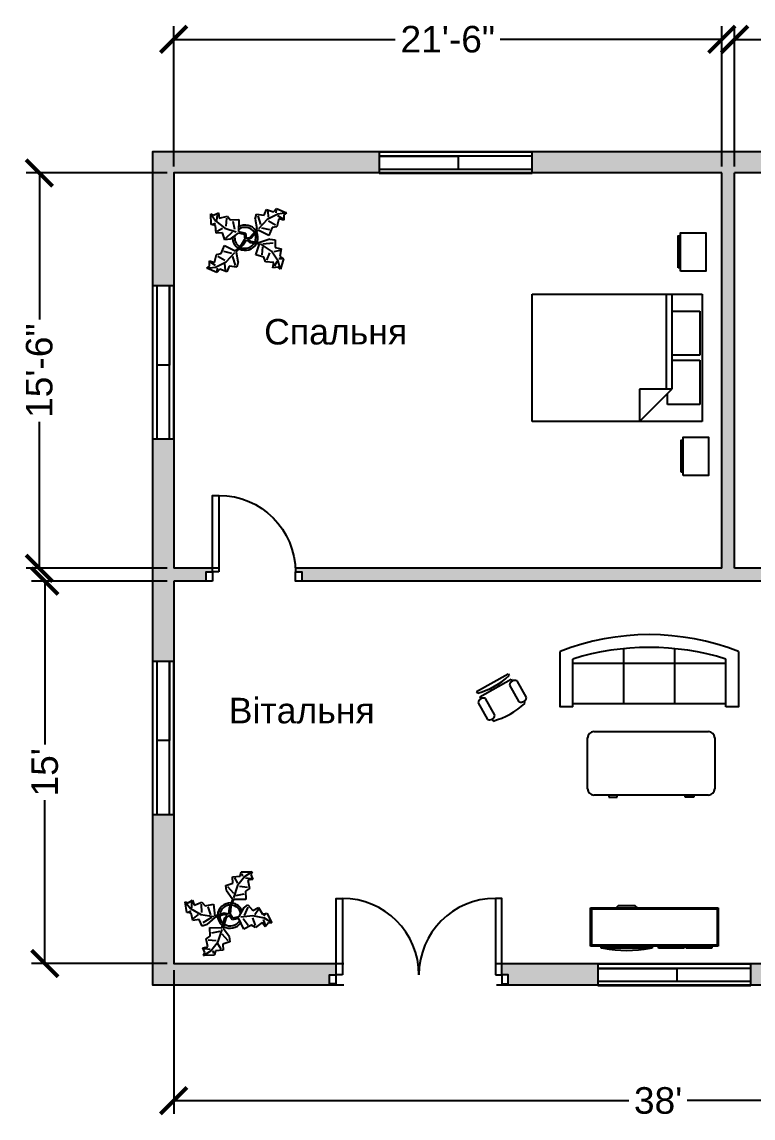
# Model space of a CAD drawing. Header units: inches. Extents: x 2535 to 5004, y 1316 to 3229.
# Drawn here: x 2535 to 2879, y 1317 to 1833 of the extents above; entities that cross this region are included whole.
import ezdxf

# ---------------------------------------------------------------- set-up
doc = ezdxf.new("R2010")
doc.units = ezdxf.units.IN
for name, color, linetype in [('Blocks', 130, 'Continuous'), ('Dimension', 82, 'Continuous'), ('Door', 240, 'Continuous'), ('Hatches', 50, 'Continuous'), ('Text', 40, 'Continuous'), ('Window', 210, 'Continuous')]:
    doc.layers.add(name, color=color, linetype=linetype)
doc.styles.get("Standard").update_dxf_attribs({"font": 'arial.ttf'})
doc.dimstyles.new('Dimension', dxfattribs={"dimscale": 5, "dimtxt": 2.5, "dimasz": 2.5, "dimexe": 1.25, "dimexo": 0.625, "dimtad": 0, "dimlunit": 4, "dimtxsty": 'Standard', "dimblk": 'ARCHTICK', "dimcen": 2.5, "dimadec": 0, "dimazin": 0, "dimtfac": 1, "dimtmove": 0, "dimatfit": 3, "dimfxl": 1, "dimarcsym": 0})

# ---------------------------------------------------------------- blocks, each defined once
blk = doc.blocks.new('Door1')
at = {"layer": 'Door'}
for points in [[(-6.06, 4.28), (-3.06, 4.28), (-3.06, 40.28), (-6.06, 40.28)], [(-45.06, -0.03), (-42.06, -0.03), (-42.06, 4.28), (-45.06, 4.28)], [(-3, 0), (0, 0), (0, 4.31), (-3, 4.31)]]:
    blk.add_lwpolyline(points, close=True, dxfattribs=at)
blk.add_arc((-6.06, 4.28), 36, 90, 180, dxfattribs=at)
blk = doc.blocks.new('Door2')
at = {"layer": 'Door'}
for points in [[(-78.06, 4.28), (-81.06, 4.28), (-81.06, 40.28), (-78.06, 40.28)], [(-78.06, 4.28), (-81.06, 4.28), (-81.06, 40.28), (-78.06, 40.28)], [(-78.06, 4.28), (-81.06, 4.28), (-81.06, 40.28), (-78.06, 40.28)], [(-78.06, 4.28), (-81.06, 4.28), (-81.06, 40.28), (-78.06, 40.28)], [(-6.06, 4.28), (-3.06, 4.28), (-3.06, 40.28), (-6.06, 40.28)], [(-6.06, 4.28), (-3.06, 4.28), (-3.06, 40.28), (-6.06, 40.28)], [(-6.06, 4.28), (-3.06, 4.28), (-3.06, 40.28), (-6.06, 40.28)], [(-6.06, 4.28), (-3.06, 4.28), (-3.06, 40.28), (-6.06, 40.28)], [(-81.12, 0), (-84.12, 0), (-84.12, 4.31), (-81.12, 4.31)], [(-81.12, 0), (-84.12, 0), (-84.12, 4.31), (-81.12, 4.31)], [(-81.12, 0), (-84.12, 0), (-84.12, 4.31), (-81.12, 4.31)], [(-81.12, 0), (-84.12, 0), (-84.12, 4.31), (-81.12, 4.31)], [(-3, 0), (0, 0), (0, 4.31), (-3, 4.31)], [(-3, 0), (0, 0), (0, 4.31), (-3, 4.31)], [(-3, 0), (0, 0), (0, 4.31), (-3, 4.31)], [(-3, 0), (0, 0), (0, 4.31), (-3, 4.31)]]:
    blk.add_lwpolyline(points, close=True, dxfattribs=at)
for centre, start, end in [((-78.06, 4.28), 0, 90), ((-78.06, 4.28), 0, 90), ((-78.06, 4.28), 0, 90), ((-78.06, 4.28), 0, 90), ((-6.06, 4.28), 90, 180), ((-6.06, 4.28), 90, 180), ((-6.06, 4.28), 90, 180), ((-6.06, 4.28), 90, 180)]:
    blk.add_arc(centre, 36, start, end, dxfattribs=at)
blk = doc.blocks.new('Window2')
at = {"layer": 'Window'}
for p, q in [((0, 10), (-72, 10)), ((-72, 10), (-72, 0)), ((0, 8), (-72, 8)), ((-72, 8), (-34.77, 8)), ((-34.77, 8), (-34.77, 2)), ((0, 0), (0, 10)), ((-72, 2), (0, 2)), ((-72, 0), (0, 0))]:
    blk.add_line(p, q, dxfattribs=at)
blk = doc.blocks.new('Bed - Queen')
at = {"linetype": 'Continuous'}
for p, q in [((0, -80.00003), (0, 0)), ((0, 0), (59.99999, 0)), ((59.99999, 0), (59.99999, -80.00003)), ((7.99999, -1.2), (28.79998, -1.2)), ((7.99999, -14.4), (7.99999, -1.2)), ((28.79998, -1.2), (28.79998, -14.4)), ((31.19999, -1.2), (51.99999, -1.2)), ((31.19999, -14.4), (31.19999, -1.2)), ((51.99999, -1.2), (51.99999, -16.4)), ((0, -14.4), (44.8, -14.4)), ((59.99999, -29.6), (44.8, -14.4)), ((44.8, -14.4), (44.8, -29.6)), ((44.8, -16.8), (0, -16.8)), ((51.99999, -16.4), (46.79936, -16.4)), ((44.8, -29.6), (59.99999, -29.6)), ((59.99999, -80.00003), (0, -80.00003))]:
    blk.add_line(p, q, dxfattribs=at)
blk = doc.blocks.new('Chair - Desk')
at = {"linetype": 'Continuous'}
for p, q in [((-8.5, 0), (-8.5, -1)), ((-8.5, 0), (8.5, 0)), ((8.5, 0), (8.5, -1)), ((-10.5, -5), (-10.5, -14)), ((-8.5, -3), (-8.5, -4)), ((-8.5, -3), (8.5, -3)), ((-6.5, -14), (-6.5, -5)), ((-2, -3), (-2, -1.9355)), ((2, -1.9576), (2, -3)), ((6.5, -5), (6.5, -14)), ((8.5, -3), (8.5, -4)), ((10.5, -14), (10.5, -5)), ((-8.5, -15), (-8.5, -16)), ((8.5, -15), (8.5, -16))]:
    blk.add_line(p, q, dxfattribs=at)
for centre, radius, start, end in [((-8.5, -6.5), 2.5, 36.8699, 143.1301), ((0, 34.625), 36.625, 256.5803, 283.4197), ((8.5, -6.5), 2.5, 36.8699, 143.1301), ((-8.5, -12.5), 2.5, 216.8699, 323.1301), ((8.5, -12.5), 2.5, 216.8699, 323.1301), ((0, 19.625), 36.625, 256.5803, 283.4197)]:
    blk.add_arc(centre, radius, start, end, dxfattribs=at)
blk = doc.blocks.new('Plant - Rubber or Philodendron')
at = {"linetype": 'Continuous'}
for p, q in [((-16.2005, 11.4774), (-13.9899, 8.1064)), ((-16.2005, 11.4774), (-14.8639, 10.7964)), ((-16.0159, 6.3329), (-16.2005, 11.4774)), ((-14.8639, 10.7964), (-12.6195, 11.8975)), ((-13.3174, 8.325), (-13.0735, 11.0065)), ((-12.6195, 11.8975), (-12.1909, 9.4345)), ((4.6914, 8.8812), (5.3859, 11.2828)), ((5.3859, 11.2828), (8.8871, 10.7908)), ((5.9878, 10.4842), (7.1971, 6.3869)), ((8.8871, 10.7908), (9.9809, 13.4933)), ((9.9809, 13.4933), (13.3837, 12.301)), ((15.3859, 11.3055), (10.3916, 8.7942)), ((10.5828, 12.6946), (10.8893, 9.7953)), ((13.3837, 12.301), (14.68, 13.9039)), ((14.5816, 13.2037), (14.3848, 11.8033)), ((14.68, 13.9039), (19.3848, 11.8146)), ((15.2875, 10.6053), (17.5907, 9.2105)), ((19.3848, 11.8146), (15.3859, 11.3055)), ((19.3848, 11.8146), (18.1868, 10.9119)), ((18.1868, 10.9119), (18.1925, 8.4119)), ((-14.0069, 5.8704), (-16.0159, 6.3329)), ((-15.3434, 6.5514), (-13.9984, 6.9884)), ((-13.5868, 2.2894), (-14.0069, 5.8704)), ((-13.9899, 8.1064), (-9.5434, 4.7185)), ((-12.1909, 9.4345), (-8.3829, 10.3)), ((-8.8369, 9.409), (-9.0894, 5.6095)), ((-8.3829, 10.3), (-7.0549, 8.501)), ((-7.0549, 8.501), (-3.0284, 8.6941)), ((-4.8529, 4.012), (-5.7184, 7.82)), ((-3.0284, 8.6941), (-3.0709, 3.1041)), ((4.6914, 8.8812), (5.5014, 4.4831)), ((10.3916, 8.7942), (6.2847, 4.4028)), ((14.2977, 6.1031), (10.9934, 7.9956)), ((14.8995, 5.3044), (12.7005, 4.8994)), ((15.7909, 9.1065), (14.8995, 5.3044)), ((18.1925, 8.4119), (15.7909, 9.1065)), ((-10.6784, 2.491), (-13.5868, 2.2894)), ((-13.1329, 3.1804), (-10.6614, 4.727)), ((-9.5858, -0.8715), (-10.6784, 2.491)), ((-9.5434, 4.7185), (-4.1917, 2.9888)), ((-9.1318, 0.0195), (-5.9793, 2.9025)), ((-7.1228, -0.443), (-3.5248, 2.2131)), ((-3.5248, 2.2131), (-3.3011, 2.4355)), ((-3.3011, 2.4355), (-0.5306, 1.7947)), ((-3.0709, 3.1041), (0.0797, 2.3163)), ((-0.5306, 1.7947), (-0.2255, -0.5527)), ((-0.5306, 1.7947), (-0.5306, 1.7947)), ((0.0797, 2.3163), (0.4866, -0.031)), ((0.4866, -0.031), (2.1141, 0.2298)), ((2.1141, 0.2298), (5.4346, 3.9146)), ((6.1032, 3.6844), (2.8262, -0.031)), ((5.4346, 3.9146), (5.5014, 4.4831)), ((11.1089, 1.1958), (6.1032, 3.6844)), ((7.7005, 4.8881), (11.5025, 3.9967)), ((12.7005, 4.8994), (11.1089, 1.1958)), ((-11.3237, -7.2629), (-9.7321, -3.5593)), ((-9.7321, -3.5593), (-4.7264, -6.0479)), ((-7.1228, -0.443), (-9.5858, -0.8715)), ((-2.019, -3.6148), (-4.7264, -6.0479)), ((-4.0579, -6.2781), (-0.9375, -3.1608)), ((-2.019, -3.6148), (-0.2255, -0.5527)), ((-0.9375, -3.1608), (0.5883, -0.8135)), ((0.5883, -0.8135), (2.2447, -2.0916)), ((2.8262, -0.031), (1.3003, -0.5527)), ((1.3003, -0.5527), (2.4193, -1.4655)), ((2.2447, -2.0916), (6.7108, -2.6626)), ((2.4193, -1.4655), (6.895, -2.1175)), ((4.943, -7.9659), (6.7108, -2.6626)), ((11.6605, -0.5413), (6.895, -2.1175)), ((12.3677, -6.1981), (7.219, -2.6772)), ((8.125, -4.0768), (7.7715, -7.9659)), ((8.3544, -2.7453), (13.1973, -2.1704)), ((11.6605, -0.5413), (14.1354, -0.8948)), ((14.1354, -0.8948), (14.1354, -4.4304)), ((14.1354, -4.4304), (16.9638, -5.1375)), ((16.9638, -5.1375), (16.2567, -8.673)), ((-14.4141, -11.4699), (-13.5228, -7.6679)), ((-13.5228, -7.6679), (-11.3237, -7.2629)), ((-12.921, -8.4665), (-9.6166, -10.359)), ((-6.3237, -7.2516), (-10.1257, -6.3602)), ((-9.0148, -11.1577), (-4.9047, -6.8122)), ((-4.611, -12.8477), (-5.8203, -8.7504)), ((-4.1246, -6.8466), (-4.0579, -6.2781)), ((-3.3146, -11.2447), (-4.1246, -6.8466)), ((8.8321, -9.0266), (4.943, -7.9659)), ((9.5392, -11.1479), (8.8321, -9.0266)), ((10.2463, -10.4408), (11.6605, -6.9053)), ((15.5496, -10.7943), (12.3677, -6.1981)), ((16.2567, -5.8446), (13.4283, -6.5517)), ((17.3174, -9.7337), (15.9032, -9.7337)), ((16.2567, -8.673), (18.0245, -9.7337)), ((18.0245, -9.7337), (16.6103, -14.6834)), ((-18.008, -14.1781), (-16.8101, -13.2754)), ((-18.008, -14.1781), (-14.0091, -13.669)), ((-13.3032, -16.2674), (-18.008, -14.1781)), ((-16.8157, -10.7754), (-14.4141, -11.4699)), ((-16.8101, -13.2754), (-16.8157, -10.7754)), ((-13.9107, -12.9688), (-16.2139, -11.574)), ((-14.0091, -13.669), (-9.0148, -11.1577)), ((-12.0069, -14.6645), (-13.3032, -16.2674)), ((-13.2048, -15.5672), (-13.008, -14.1668)), ((-8.6042, -15.8568), (-12.0069, -14.6645)), ((-9.206, -15.0581), (-9.5126, -12.1588)), ((-7.5103, -13.1543), (-8.6042, -15.8568)), ((-4.0092, -13.6463), (-7.5103, -13.1543)), ((-3.3146, -11.2447), (-4.0092, -13.6463)), ((13.4283, -11.5015), (9.5392, -11.1479)), ((13.0748, -13.9763), (13.4283, -11.5015)), ((15.5496, -13.6228), (13.0748, -13.9763)), ((14.8425, -10.7943), (13.7819, -13.2692)), ((16.6103, -14.6834), (15.5496, -10.7943)), ((16.6103, -14.6834), (15.5496, -13.6228))]:
    blk.add_line(p, q, dxfattribs=at)
for centre, radius, start, end in [((0, 0), 6.1275, 34.37569, 120.1028), ((0.0308, 0.1664), 6, 178.6147, 235.1169), ((0.0308, 0.1664), 5, 168.1647, 238.6725), ((-0.0601, -0.2075), 5.2461, 33.82192, 124.9414), ((-0.2664, 0.1682), 5.2775, 338.4094, 20.03007), ((-0.098, 0.1364), 6.1288, 341.2017, 26.09184), ((-0.0234, 0.3825), 6.1492, 242.5812, 331.2714), ((-0.1102, 0.4886), 5.2883, 247.3711, 327.472)]:
    blk.add_arc(centre, radius, start, end, dxfattribs=at)
blk = doc.blocks.new('Sofa - Roundback 7 ft.')
at = {"linetype": 'Continuous'}
for p, q in [((-12.00002, -32.4421), (-12.00003, -6.5971)), ((11.99997, -32.4421), (11.99998, -6.5971)), ((-36.000027, -34), (-36.000027, -11.4696)), ((-35.999844, -13.3819), (35.9998, -13.3819)), ((35.99998, -34), (35.99998, -11.4696)), ((-36.000027, -32.4421), (35.99998, -32.4421))]:
    blk.add_line(p, q, dxfattribs=at)
for points in [[(-36.000027, -34), (-42.000027, -34), (-42.000027, -8)], [(41.99998, -8), (41.99998, -34), (35.99998, -34)]]:
    blk.add_lwpolyline(points, dxfattribs=at)
for centre, radius, start, end in [((0, -114.25), 114.25, 68.43141, 111.5686), ((-0.00001, -127.1968), 121.1968, 72.72033, 107.2797)]:
    blk.add_arc(centre, radius, start, end, dxfattribs=at)
blk = doc.blocks.new('Desk - 30 x 60 in.')
at = {"linetype": 'Continuous'}
for p, q in [((-26.999995, 0), (26.999995, 0)), ((-29.999995, -27), (-29.999995, -3)), ((29.999995, -3), (29.999995, -27)), ((26.999995, -30), (-26.999995, -30)), ((-20.000005, -30), (-20.000005, -31)), ((-16.000005, -31), (-16.000005, -30)), ((15.999995, -31), (15.999995, -30)), ((19.999995, -30), (19.999995, -31)), ((-20.000005, -31), (-16.000005, -31)), ((19.999995, -31), (15.999995, -31))]:
    blk.add_line(p, q, dxfattribs=at)
for centre, start, end in [((-26.499995, -3.5), 98.1301, 171.8699), ((26.499995, -3.5), 8.130102, 81.8699), ((-26.499995, -26.5), 188.1301, 261.8699), ((26.499995, -26.5), 278.1301, 351.8699)]:
    blk.add_arc(centre, 3.535534, start, end, dxfattribs=at)
blk = doc.blocks.new('Entertainment Center')
at = {"linetype": 'Continuous'}
for p, q in [((-4, 0), (-5, -1)), ((4, 0), (-4, 0)), ((5, -1), (4, 0)), ((-17, -19), (-17, -1)), ((-17, -1), (43, -1)), ((-16.5, -18.5), (-16.5, -1.5)), ((-16.5, -1.5), (42.5, -1.5)), ((42.5, -1.5), (42.5, -18.5)), ((43, -1), (43, -19)), ((43, -19), (-17, -19)), ((42.5, -18.5), (-16.5, -18.5)), ((-12, -20), (-12, -19)), ((12, -20), (-12, -20)), ((12, -19), (12, -20)), ((15, -20), (15, -19)), ((27, -20), (15, -20)), ((27, -19), (27, -20)), ((28, -20), (28, -19)), ((40, -20), (28, -20)), ((40, -19), (40, -20))]:
    blk.add_line(p, q, dxfattribs=at)
blk.add_arc((0, 40), 61, 259.6111, 280.3889, dxfattribs=at)
blk = doc.blocks.new('Wall Cabinet - 18 x 12 in side')
for points in [[(-12, -18), (-12, 0), (0, 0), (0, -18)], [(-13, -16.5), (-13, -1.5), (-12.5, -1.5), (-12.5, -16.5)]]:
    blk.add_lwpolyline(points, close=True)
blk = doc.blocks.new('_ArchTick')
at = {"color": 0, "linetype": 'ByBlock', "const_width": 0.15}
blk.add_lwpolyline([(-0.5, -0.5), (0.5, 0.5)], dxfattribs=at)
blk = doc.blocks.new('*D33')
at = {"layer": 'Defpoints', "color": 0, "transparency": 16777216}
for p in [(2606.19, 1761.68), (2542.92, 1575.68), (2606.19, 1575.68)]:
    blk.add_point(p, dxfattribs=at)
at = {"layer": 'Dimension', "color": 0, "lineweight": -2, "transparency": 16777216}
for p, q in [((2603.06, 1761.68), (2536.67, 1761.68)), ((2542.92, 1761.68), (2542.92, 1692.68)), ((2542.92, 1575.68), (2542.92, 1644.67)), ((2603.06, 1575.68), (2536.67, 1575.68))]:
    blk.add_line(p, q, dxfattribs=at)
at = {"layer": 'Dimension', "color": 0, "lineweight": -2, "transparency": 16777216, "xscale": 12.5, "yscale": 12.5, "zscale": 12.5}
for p, rotation in [((2542.92, 1761.68), 90), ((2542.92, 1575.68), 270)]:
    blk.add_blockref('_ArchTick', p, dxfattribs=dict(at, rotation=rotation))
at = {"layer": 'Dimension', "color": 0, "transparency": 16777216, "insert": (2542.92, 1668.68), "char_height": 12.5, "attachment_point": 5, "rotation": 90}
blk.add_mtext('15\'-6"', dxfattribs=at)
blk = doc.blocks.new('*D34')
at = {"layer": 'Defpoints', "color": 0, "transparency": 16777216}
for p in [(2606.19, 1569.68), (2545.5, 1389.68), (2606.19, 1389.68)]:
    blk.add_point(p, dxfattribs=at)
at = {"layer": 'Dimension', "color": 0, "lineweight": -2, "transparency": 16777216}
for p, q in [((2603.06, 1569.68), (2539.25, 1569.68)), ((2545.5, 1569.68), (2545.5, 1492.82)), ((2545.5, 1389.68), (2545.5, 1466.53)), ((2603.06, 1389.68), (2539.25, 1389.68))]:
    blk.add_line(p, q, dxfattribs=at)
at = {"layer": 'Dimension', "color": 0, "lineweight": -2, "transparency": 16777216, "xscale": 12.5, "yscale": 12.5, "zscale": 12.5}
for p, rotation in [((2545.5, 1569.68), 90), ((2545.5, 1389.68), 270)]:
    blk.add_blockref('_ArchTick', p, dxfattribs=dict(at, rotation=rotation))
at = {"layer": 'Dimension', "color": 0, "transparency": 16777216, "insert": (2545.5, 1479.68), "char_height": 12.5, "attachment_point": 5, "rotation": 90}
blk.add_mtext("15'", dxfattribs=at)
blk = doc.blocks.new('*D35')
at = {"layer": 'Defpoints', "color": 0, "transparency": 16777216}
for p in [(2864.19, 1824.56), (2606.19, 1761.68), (2864.19, 1761.68)]:
    blk.add_point(p, dxfattribs=at)
at = {"layer": 'Dimension', "color": 0, "lineweight": -2, "transparency": 16777216}
for p, q in [((2606.19, 1764.8), (2606.19, 1830.81)), ((2864.19, 1764.8), (2864.19, 1830.81)), ((2606.19, 1824.56), (2710.49, 1824.56)), ((2864.19, 1824.56), (2759.89, 1824.56))]:
    blk.add_line(p, q, dxfattribs=at)
at = {"layer": 'Dimension', "color": 0, "lineweight": -2, "transparency": 16777216, "xscale": 12.5, "yscale": 12.5, "zscale": 12.5, "rotation": 180}
blk.add_blockref('_ArchTick', (2606.19, 1824.56), dxfattribs=at)
at = {"layer": 'Dimension', "color": 0, "lineweight": -2, "transparency": 16777216, "xscale": 12.5, "yscale": 12.5, "zscale": 12.5}
blk.add_blockref('_ArchTick', (2864.19, 1824.56), dxfattribs=at)
at = {"layer": 'Dimension', "color": 0, "transparency": 16777216, "insert": (2735.19, 1824.56), "char_height": 12.5, "attachment_point": 5}
blk.add_mtext('21\'-6"', dxfattribs=at)
blk = doc.blocks.new('*D36')
at = {"layer": 'Defpoints', "color": 0, "transparency": 16777216}
for p in [(2990.19, 1824.56), (2870.19, 1761.68), (2990.19, 1761.68)]:
    blk.add_point(p, dxfattribs=at)
at = {"layer": 'Dimension', "color": 0, "lineweight": -2, "transparency": 16777216}
for p, q in [((2870.19, 1764.8), (2870.19, 1830.81)), ((2990.19, 1764.8), (2990.19, 1830.81)), ((2870.19, 1824.56), (2917.04, 1824.56)), ((2990.19, 1824.56), (2943.33, 1824.56))]:
    blk.add_line(p, q, dxfattribs=at)
at = {"layer": 'Dimension', "color": 0, "lineweight": -2, "transparency": 16777216, "xscale": 12.5, "yscale": 12.5, "zscale": 12.5, "rotation": 180}
blk.add_blockref('_ArchTick', (2870.19, 1824.56), dxfattribs=at)
at = {"layer": 'Dimension', "color": 0, "lineweight": -2, "transparency": 16777216, "xscale": 12.5, "yscale": 12.5, "zscale": 12.5}
blk.add_blockref('_ArchTick', (2990.19, 1824.56), dxfattribs=at)
at = {"layer": 'Dimension', "color": 0, "transparency": 16777216, "insert": (2930.19, 1824.56), "char_height": 12.5, "attachment_point": 5}
blk.add_mtext("10'", dxfattribs=at)
blk = doc.blocks.new('*D38')
at = {"layer": 'Defpoints', "color": 0, "transparency": 16777216}
for p in [(2606.19, 1389.68), (3062.19, 1389.68), (3062.19, 1325.19)]:
    blk.add_point(p, dxfattribs=at)
at = {"layer": 'Dimension', "color": 0, "lineweight": -2, "transparency": 16777216}
for p, q in [((2606.19, 1386.55), (2606.19, 1318.94)), ((3062.19, 1386.55), (3062.19, 1318.94)), ((2606.19, 1325.19), (2820.46, 1325.19)), ((3062.19, 1325.19), (2847.92, 1325.19))]:
    blk.add_line(p, q, dxfattribs=at)
at = {"layer": 'Dimension', "color": 0, "lineweight": -2, "transparency": 16777216, "xscale": 12.5, "yscale": 12.5, "zscale": 12.5, "rotation": 180}
blk.add_blockref('_ArchTick', (2606.19, 1325.19), dxfattribs=at)
at = {"layer": 'Dimension', "color": 0, "lineweight": -2, "transparency": 16777216, "xscale": 12.5, "yscale": 12.5, "zscale": 12.5}
blk.add_blockref('_ArchTick', (3062.19, 1325.19), dxfattribs=at)
at = {"layer": 'Dimension', "color": 0, "transparency": 16777216, "insert": (2834.19, 1325.19), "char_height": 12.5, "attachment_point": 5}
blk.add_mtext("38'", dxfattribs=at)

msp = doc.modelspace()

# ---------------------------------------------------------------- hatches: boundary and pattern name
at = {"layer": 'Hatches'}
h = msp.add_hatch(color=256, dxfattribs=at)
h.dxf.hatch_style = 1
h.paths.add_polyline_path([(2702.897, 1771.676), (2596.187, 1771.676), (2596.187, 1708.528), (2606.187, 1708.528), (2606.187, 1761.676), (2702.897, 1761.676)])
h.paths.add_polyline_path([(3067.414, 1771.676), (2774.897, 1771.676), (2774.897, 1761.676), (2864.187, 1761.676), (2864.187, 1575.676), (2663.426, 1575.676, -0.0117984), (2663.466, 1573.978), (2666.466, 1573.978), (2666.466, 1569.676), (2870.187, 1569.676), (2884.295, 1569.676), (2884.295, 1573.887), (2887.354, 1573.887), (2887.354, 1575.676), (2870.187, 1575.676), (2870.187, 1695.676), (2870.187, 1761.676), (2990.187, 1761.676), (2990.187, 1695.676), (2990.187, 1575.676), (2926.308, 1575.676, -0.0126513), (2926.354, 1573.855), (2929.354, 1573.855), (2929.354, 1569.676), (2990.187, 1569.676), (3008.017, 1569.703), (3008.017, 1574.023), (3011.077, 1574.023), (3011.077, 1575.676), (2996.187, 1575.676), (2996.187, 1761.676), (3067.414, 1761.676)])
h.paths.add_polyline_path([(3216.187, 1771.676), (3139.414, 1771.676), (3139.414, 1761.676), (3206.187, 1761.676), (3206.187, 1708.528), (3216.187, 1708.528)])
h.paths.add_polyline_path([(2606.187, 1636.528), (2596.187, 1636.528), (2596.187, 1531.862), (2606.187, 1531.862), (2606.187, 1569.676), (2621.406, 1569.676), (2621.406, 1574.009), (2624.466, 1574.009), (2624.466, 1575.676), (2606.187, 1575.676)])
h.paths.add_polyline_path([(2606.187, 1459.862), (2596.187, 1459.862), (2596.187, 1379.676), (2679.541, 1379.676), (2679.541, 1384.397), (2682.601, 1384.397), (2682.601, 1389.676), (2606.187, 1389.676)])
h.paths.add_polyline_path([(2805.857, 1389.676), (2760.601, 1389.676), (2760.601, 1384.397), (2763.661, 1384.397), (2763.661, 1379.676), (2805.857, 1379.676)])
h.paths.add_polyline_path([(3216.187, 1459.862), (3206.187, 1459.862), (3206.187, 1389.676), (3182.014, 1389.676), (3182.014, 1379.676), (3216.187, 1379.676)])
h.paths.add_polyline_path([(2960.415, 1389.676), (2877.857, 1389.676), (2877.857, 1379.676), (2960.415, 1379.676)])
h.paths.add_polyline_path([(3089.975, 1470.526), (3140.84, 1470.526), (3140.84, 1495.254), (3089.975, 1495.254)], flags=9)
h.paths.add_polyline_path([(2627.833, 1496.182), (2702.591, 1496.182), (2702.591, 1520.91), (2627.833, 1520.91)], flags=9)

# ---------------------------------------------------------------- linework, layer by layer
for p, q in [((2864.187, 1575.676), (2864.187, 1761.676)), ((2870.187, 1761.676), (2870.187, 1761.676)), ((2870.187, 1695.676), (2870.187, 1761.676)), ((2870.187, 1575.676), (2870.187, 1695.676)), ((2627.466, 1575.676), (2606.187, 1575.676)), ((2864.187, 1575.676), (2663.431, 1575.676)), ((2890.477, 1575.676), (2870.187, 1575.676)), ((2624.284, 1569.676), (2606.187, 1569.676)), ((2870.187, 1569.676), (2663.344, 1569.676)), ((2870.187, 1569.676), (2870.187, 1569.676)), ((2887.295, 1569.676), (2870.187, 1569.676))]:
    msp.add_line(p, q)
for points in [[(2758.188, 1379.676), (3216.187, 1379.676), (3216.187, 1771.676), (2596.187, 1771.676), (2596.187, 1379.676), (2686.188, 1379.676)], [(2864.187, 1761.676), (2606.187, 1761.676), (2606.187, 1575.676)], [(2990.187, 1761.676), (2870.187, 1761.676)], [(2606.187, 1569.676), (2606.187, 1389.676), (2686.188, 1389.676)], [(2758.188, 1389.676), (3062.187, 1389.676)]]:
    msp.add_lwpolyline(points)

# ---------------------------------------------------------------- block references
at = {"layer": 'Blocks'}
for name, p in [('Plant - Rubber or Philodendron', (2639.819, 1731.061)), ('Wall Cabinet - 18 x 12 in side', (2856.693, 1733.535)), ('Wall Cabinet - 18 x 12 in side', (2857.976, 1637.412)), ('Sofa - Roundback 7 ft.', (2830.041, 1544.462)), ('Desk - 30 x 60 in.', (2830.978, 1498.927)), ('Entertainment Center', (2819.429, 1416.902))]:
    msp.add_blockref(name, p, dxfattribs=at)
for name, p, rotation in [('Bed - Queen', (2854.983, 1704.734), 270), ('Chair - Desk', (2756.188, 1521.924), 29.30438324383217), ('Plant - Rubber or Philodendron', (2632.762, 1412.429), 204.934478857441)]:
    msp.add_blockref(name, p, dxfattribs=dict(at, rotation=rotation))
at = {"layer": 'Window'}
for name, p in [('Window2', (2774.897, 1761.542)), ('Door2', (2763.661, 1380.082)), ('Window2', (2877.857, 1379.374))]:
    msp.add_blockref(name, p, dxfattribs=at)
at = {"layer": 'Window', "rotation": 270}
for p in [(2596.187, 1636.528), (2596.187, 1459.862)]:
    msp.add_blockref('Window2', p, dxfattribs=at)
at = {"layer": 'Window', "xscale": -1}
msp.add_blockref('Door1', (2621.406, 1569.694), dxfattribs=at)

# ---------------------------------------------------------------- texts
at = {"layer": 'Text', "char_height": 12, "attachment_point": 1}
for s, insert in [('Спальня ', (2648.752, 1692.989)), ('Вітальня', (2632.061, 1514.734))]:
    msp.add_mtext_dynamic_manual_height_columns(s, width=105.28627, gutter_width=12.5, heights=[0], dxfattribs=dict(at, insert=insert))

# ---------------------------------------------------------------- dimensions: what is measured, and where the dimension line sits
at = {"layer": 'Dimension'}
for base, p1, p2, picture, middle in [((2864.187, 1824.558), (2606.187, 1761.676), (2864.187, 1761.676), '*D35', (2735.187, 1824.558)), ((2990.187, 1824.558), (2870.187, 1761.676), (2990.187, 1761.676), '*D36', (2930.187, 1824.558)), ((3062.187, 1325.194), (2606.187, 1389.676), (3062.187, 1389.676), '*D38', (2834.187, 1325.194))]:
    dim = msp.add_linear_dim(base=base, p1=p1, p2=p2, dimstyle='Dimension', dxfattribs=at)
    dim.commit()
    dim.dimension.update_dxf_attribs({"geometry": picture, "text_midpoint": middle})
for base, p1, p2, picture, middle in [((2542.916, 1575.676), (2606.187, 1761.676), (2606.187, 1575.676), '*D33', (2542.916, 1668.676)), ((2545.499, 1389.676), (2606.187, 1569.676), (2606.187, 1389.676), '*D34', (2545.499, 1479.676))]:
    dim = msp.add_linear_dim(base=base, p1=p1, p2=p2, angle=90, dimstyle='Dimension', dxfattribs=at)
    dim.commit()
    dim.dimension.update_dxf_attribs({"geometry": picture, "text_midpoint": middle})

doc.saveas('drawing.dxf')
